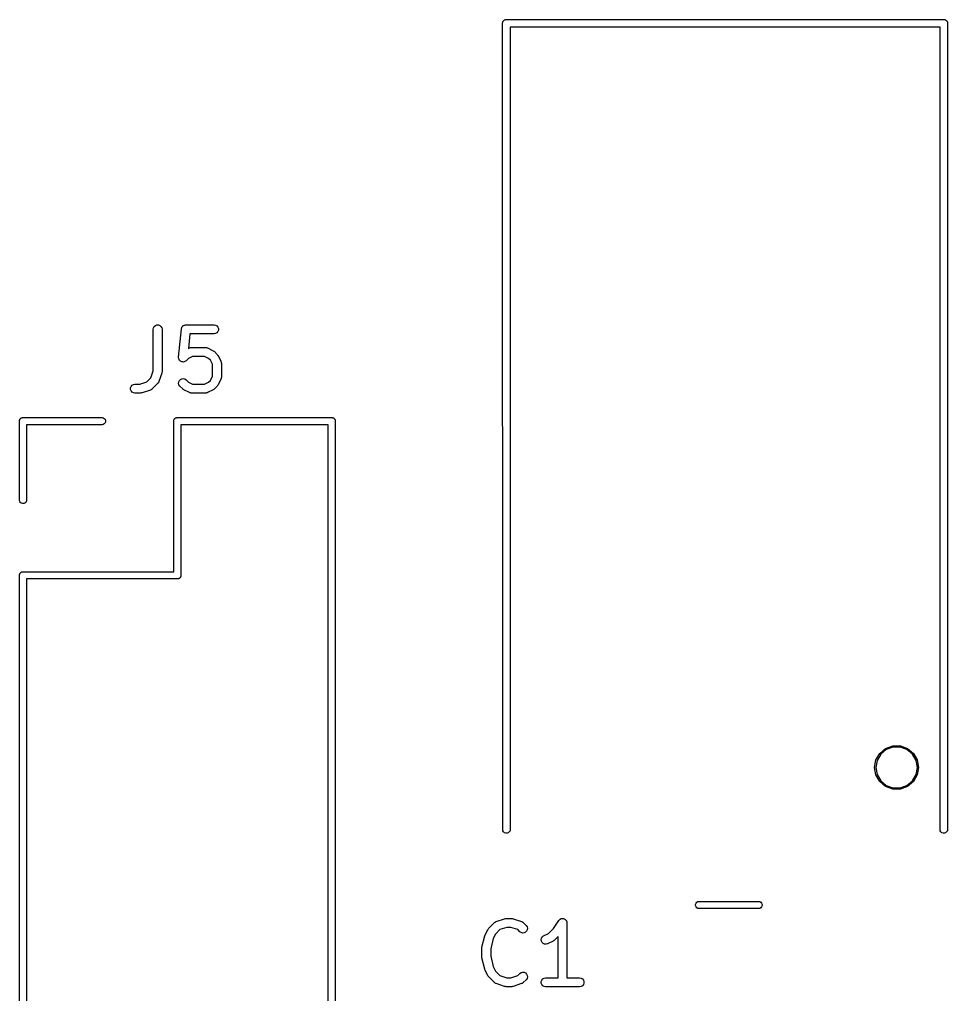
# Model space of a CAD drawing. Extents: x 100.8 to 155, y -100 to -35.3.
# Drawn here: x 100.84 to 116.48, y -51.71 to -35.27 of the extents above; entities that cross this region are included whole.
import ezdxf

# ---------------------------------------------------------------- set-up
doc = ezdxf.new("R2010")
doc.units = 0
doc.header["$MEASUREMENT"] = 0
doc.layers.add('BLACK', color=7, linetype='CONTINUOUS')

msp = doc.modelspace()

# ---------------------------------------------------------------- linework, layer by layer
at = {"layer": 'BLACK', "linetype": 'CONTINUOUS'}
for p, q in [((108.982, -48.9289), (108.981, -35.3278)), ((108.981, -35.3278), (108.982, -35.3278)), ((108.982, -35.3222), (108.983, -35.3169)), ((108.982, -35.3278), (108.982, -35.3222)), ((108.983, -35.3169), (108.984, -35.3113)), ((108.984, -35.3113), (108.987, -35.3064)), ((108.987, -35.3064), (108.989, -35.3011)), ((108.989, -35.3011), (108.993, -35.2968)), ((108.993, -35.2968), (108.996, -35.2919)), ((108.996, -35.2919), (109, -35.2883)), ((109, -35.2883), (109.004, -35.284)), ((109.004, -35.284), (109.008, -35.2812)), ((109.008, -35.2812), (109.013, -35.2775)), ((109.013, -35.2775), (109.018, -35.2756)), ((109.018, -35.2756), (109.023, -35.2728)), ((109.023, -35.2728), (109.029, -35.2718)), ((109.029, -35.2718), (109.034, -35.2699)), ((109.034, -35.2699), (109.039, -35.2699)), ((109.039, -35.2699), (109.039, -35.2699)), ((109.039, -35.2699), (116.421, -35.2699)), ((116.421, -35.2699), (116.426, -35.2699)), ((116.421, -35.2699), (116.421, -35.2699)), ((116.426, -35.2699), (116.431, -35.2718)), ((116.431, -35.2718), (116.437, -35.2728)), ((116.437, -35.2728), (116.442, -35.2756)), ((116.442, -35.2756), (116.447, -35.2775)), ((116.447, -35.2775), (116.452, -35.2812)), ((116.452, -35.2812), (116.456, -35.284)), ((116.456, -35.284), (116.46, -35.2883)), ((116.46, -35.2883), (116.464, -35.2919)), ((116.464, -35.2919), (116.467, -35.2968)), ((116.467, -35.2968), (116.471, -35.3011)), ((116.471, -35.3011), (116.473, -35.3064)), ((116.473, -35.3064), (116.476, -35.3113)), ((116.476, -35.3113), (116.477, -35.3169)), ((116.477, -35.3169), (116.478, -35.3222)), ((116.478, -35.3222), (116.478, -35.3278)), ((116.478, -35.3278), (116.478, -35.3278)), ((116.478, -35.3278), (116.478, -48.9289)), ((116.352, -35.3969), (109.108, -35.3969)), ((109.108, -35.3969), (109.108, -48.9289)), ((116.352, -48.9289), (116.352, -35.3969)), ((103.109, -40.4442), (103.129, -40.4274)), ((103.129, -40.4274), (103.154, -40.4185)), ((103.154, -40.4185), (103.18, -40.4185)), ((103.18, -40.4185), (103.204, -40.4274)), ((103.204, -40.4274), (103.224, -40.4442)), ((103.595, -40.4349), (103.604, -40.4298)), ((103.604, -40.4298), (103.612, -40.424)), ((103.612, -40.424), (103.615, -40.4233)), ((103.615, -40.4233), (103.617, -40.4219)), ((103.617, -40.4219), (103.627, -40.4201)), ((103.627, -40.4201), (103.637, -40.4176)), ((103.637, -40.4176), (103.64, -40.4179)), ((103.64, -40.4179), (103.643, -40.4174)), ((103.643, -40.4174), (104.119, -40.4174)), ((104.119, -40.4174), (104.145, -40.4219)), ((104.145, -40.4219), (104.167, -40.4349)), ((103.092, -40.4924), (103.096, -40.4667)), ((103.092, -41.1945), (103.092, -40.4924)), ((103.096, -40.4667), (103.109, -40.4442)), ((103.224, -40.4442), (103.237, -40.4667)), ((103.237, -40.4667), (103.242, -40.4924)), ((103.242, -40.4924), (103.242, -41.2067)), ((103.521, -40.9611), (103.568, -40.4849)), ((103.568, -40.4849), (103.569, -40.4822)), ((103.569, -40.4794), (103.573, -40.4697)), ((103.569, -40.4822), (103.569, -40.4794)), ((103.573, -40.4697), (103.575, -40.4598)), ((103.575, -40.4598), (103.577, -40.4575)), ((103.577, -40.4575), (103.578, -40.4549)), ((103.578, -40.4549), (103.584, -40.447)), ((103.584, -40.447), (103.59, -40.4387)), ((103.59, -40.4387), (103.593, -40.4371)), ((103.593, -40.4371), (103.595, -40.4349)), ((103.711, -40.5674), (103.686, -40.8156)), ((104.119, -40.5674), (103.711, -40.5674)), ((104.145, -40.5629), (104.119, -40.5674)), ((104.167, -40.5498), (104.145, -40.5629)), ((104.167, -40.4349), (104.184, -40.4549)), ((104.184, -40.5299), (104.167, -40.5498)), ((104.184, -40.4549), (104.193, -40.4794)), ((104.193, -40.5054), (104.184, -40.5299)), ((104.193, -40.4794), (104.193, -40.5054)), ((103.686, -40.8156), (103.705, -40.8063)), ((103.705, -40.8063), (103.709, -40.805)), ((103.709, -40.805), (103.712, -40.8029)), ((103.712, -40.8029), (103.721, -40.8013)), ((103.721, -40.8013), (103.73, -40.7988)), ((103.73, -40.7988), (103.734, -40.7991)), ((103.734, -40.7991), (103.738, -40.7983)), ((103.738, -40.7983), (103.976, -40.7983)), ((103.976, -40.7983), (103.98, -40.7991)), ((103.98, -40.7991), (103.985, -40.7988)), ((103.985, -40.7988), (103.993, -40.8013)), ((103.993, -40.8013), (104.002, -40.8029)), ((104.002, -40.8029), (104.006, -40.805)), ((104.006, -40.805), (104.01, -40.8063)), ((104.01, -40.8063), (104.105, -40.8539)), ((104.105, -40.8539), (104.115, -40.861)), ((104.115, -40.861), (104.124, -40.8679)), ((104.124, -40.8679), (104.172, -40.9155)), ((104.172, -40.9155), (104.179, -40.9254)), ((103.521, -40.9616), (103.521, -40.9611)), ((103.521, -40.962), (103.521, -40.9616)), ((103.522, -40.9745), (103.521, -40.962)), ((103.523, -40.9871), (103.522, -40.9745)), ((103.523, -40.9875), (103.523, -40.9871)), ((103.523, -40.988), (103.523, -40.9875)), ((103.528, -40.9994), (103.523, -40.988)), ((103.533, -41.0108), (103.528, -40.9994)), ((103.534, -41.0112), (103.533, -41.0108)), ((103.534, -41.0116), (103.534, -41.0112)), ((103.543, -41.0205), (103.534, -41.0116)), ((103.551, -41.0295), (103.543, -41.0205)), ((103.552, -41.0297), (103.551, -41.0295)), ((103.552, -41.03), (103.552, -41.0297)), ((103.564, -41.0353), (103.552, -41.03)), ((103.575, -41.0408), (103.564, -41.0353)), ((103.576, -41.041), (103.575, -41.0408)), ((103.575, -41.0408), (103.575, -41.0408)), ((103.588, -41.0421), (103.576, -41.041)), ((103.601, -41.0434), (103.588, -41.0421)), ((103.602, -41.0433), (103.601, -41.0432)), ((103.601, -41.0432), (103.601, -41.0434)), ((103.614, -41.04), (103.602, -41.0433)), ((103.626, -41.0369), (103.614, -41.04)), ((103.627, -41.0365), (103.626, -41.0367)), ((103.626, -41.0367), (103.626, -41.0369)), ((103.637, -41.0293), (103.627, -41.0365)), ((103.648, -41.0223), (103.637, -41.0293)), ((103.687, -40.9826), (103.648, -41.0216)), ((103.648, -41.0216), (103.648, -41.0219)), ((103.648, -41.0219), (103.648, -41.0223)), ((103.756, -40.9483), (103.687, -40.9826)), ((103.958, -40.9483), (103.756, -40.9483)), ((104.027, -40.9826), (103.958, -40.9483)), ((104.057, -41.013), (104.027, -40.9826)), ((104.092, -41.0815), (104.057, -41.013)), ((104.092, -41.2842), (104.092, -41.0815)), ((104.179, -40.9254), (104.186, -40.935)), ((104.186, -40.935), (104.234, -41.0303)), ((104.234, -41.0303), (104.235, -41.0344)), ((104.235, -41.0344), (104.237, -41.0382)), ((104.237, -41.0382), (104.239, -41.0468)), ((104.239, -41.0468), (104.241, -41.0552)), ((104.241, -41.0552), (104.241, -41.0595)), ((104.241, -41.0595), (104.242, -41.0638)), ((104.242, -41.0638), (104.242, -41.3019)), ((103.053, -41.309), (103.092, -41.1945)), ((103.238, -41.2304), (103.19, -41.3732)), ((103.24, -41.2185), (103.238, -41.2304)), ((103.242, -41.2067), (103.24, -41.2185)), ((102.869, -41.4174), (102.983, -41.3792)), ((102.983, -41.3792), (103.053, -41.309)), ((103.172, -41.4026), (103.077, -41.4978)), ((103.175, -41.399), (103.172, -41.4026)), ((103.178, -41.3961), (103.175, -41.399)), ((103.182, -41.3884), (103.178, -41.3961)), ((103.187, -41.3812), (103.182, -41.3884)), ((103.188, -41.377), (103.187, -41.3812)), ((103.19, -41.3732), (103.188, -41.377)), ((103.521, -41.4037), (103.523, -41.3777)), ((103.527, -41.4288), (103.521, -41.4037)), ((103.523, -41.3777), (103.534, -41.3541)), ((103.534, -41.3541), (103.552, -41.3357)), ((103.552, -41.3357), (103.576, -41.3247)), ((103.576, -41.3247), (103.602, -41.3224)), ((103.602, -41.3224), (103.627, -41.3292)), ((103.627, -41.3292), (103.648, -41.3441)), ((103.648, -41.3441), (103.687, -41.3831)), ((103.687, -41.3831), (103.756, -41.4174)), ((103.958, -41.4174), (104.027, -41.3831)), ((104.027, -41.3831), (104.057, -41.3527)), ((104.057, -41.3527), (104.092, -41.2842)), ((104.234, -41.3354), (104.186, -41.4307)), ((104.235, -41.3313), (104.234, -41.3354)), ((104.237, -41.3276), (104.235, -41.3313)), ((104.239, -41.3189), (104.237, -41.3276)), ((104.241, -41.3105), (104.239, -41.3189)), ((104.242, -41.3019), (104.241, -41.3062)), ((104.241, -41.3062), (104.241, -41.3105)), ((102.712, -41.4794), (102.721, -41.4549)), ((102.712, -41.5054), (102.712, -41.4794)), ((102.721, -41.5299), (102.712, -41.5054)), ((102.721, -41.4549), (102.738, -41.4349)), ((102.738, -41.5498), (102.721, -41.5299)), ((102.738, -41.4349), (102.76, -41.4219)), ((102.76, -41.5629), (102.738, -41.5498)), ((102.76, -41.4219), (102.786, -41.4174)), ((102.786, -41.5674), (102.76, -41.5629)), ((102.786, -41.4174), (102.869, -41.4174)), ((102.881, -41.5674), (102.786, -41.5674)), ((102.893, -41.5653), (102.881, -41.5674)), ((102.905, -41.5635), (102.893, -41.5653)), ((103.048, -41.5159), (102.905, -41.5635)), ((103.051, -41.5139), (103.048, -41.5159)), ((103.056, -41.5127), (103.051, -41.5139)), ((103.063, -41.5077), (103.056, -41.5127)), ((103.07, -41.5035), (103.063, -41.5077)), ((103.073, -41.5003), (103.07, -41.5035)), ((103.077, -41.4978), (103.073, -41.5003)), ((103.542, -41.4502), (103.527, -41.4288)), ((103.59, -41.4978), (103.542, -41.4502)), ((103.6, -41.5047), (103.59, -41.4978)), ((103.609, -41.5118), (103.6, -41.5047)), ((103.705, -41.5595), (103.609, -41.5118)), ((103.709, -41.5607), (103.705, -41.5595)), ((103.712, -41.5629), (103.709, -41.5607)), ((103.721, -41.5644), (103.712, -41.5629)), ((103.73, -41.5669), (103.721, -41.5644)), ((103.734, -41.5666), (103.73, -41.5669)), ((103.738, -41.5674), (103.734, -41.5666)), ((103.976, -41.5674), (103.738, -41.5674)), ((103.756, -41.4174), (103.958, -41.4174)), ((103.98, -41.5666), (103.976, -41.5674)), ((103.985, -41.5669), (103.98, -41.5666)), ((103.993, -41.5644), (103.985, -41.5669)), ((104.002, -41.5629), (103.993, -41.5644)), ((104.006, -41.5607), (104.002, -41.5629)), ((104.01, -41.5595), (104.006, -41.5607)), ((104.105, -41.5118), (104.01, -41.5595)), ((104.115, -41.5047), (104.105, -41.5118)), ((104.124, -41.4978), (104.115, -41.5047)), ((104.172, -41.4502), (104.124, -41.4978)), ((104.179, -41.4403), (104.172, -41.4502)), ((104.186, -41.4307), (104.179, -41.4403)), ((100.84, -42.0294), (100.842, -42.0244)), ((100.84, -42.0348), (100.84, -42.0294)), ((100.84, -43.3752), (100.84, -42.0348)), ((100.842, -42.0244), (100.843, -42.0192)), ((100.843, -42.0192), (100.845, -42.0146)), ((100.845, -42.0146), (100.847, -42.0095)), ((100.847, -42.0095), (100.851, -42.0054)), ((100.851, -42.0054), (100.853, -42.0008)), ((100.853, -42.0008), (100.857, -41.9974)), ((100.857, -41.9974), (100.861, -41.9933)), ((100.861, -41.9933), (100.865, -41.9907)), ((100.865, -41.9907), (100.87, -41.9872)), ((100.87, -41.9872), (100.875, -41.9854)), ((100.875, -41.9854), (100.879, -41.9827)), ((100.879, -41.9827), (100.884, -41.9818)), ((100.884, -41.9818), (100.889, -41.98)), ((100.889, -41.98), (100.895, -41.98)), ((100.895, -41.98), (100.895, -41.98)), ((100.895, -41.98), (102.235, -41.98)), ((102.235, -41.98), (102.251, -41.9827)), ((102.251, -41.9827), (102.269, -41.9933)), ((102.269, -41.9933), (102.283, -42.0095)), ((102.283, -42.0705), (102.269, -42.0867)), ((102.283, -42.0095), (102.29, -42.0294)), ((102.29, -42.0506), (102.283, -42.0705)), ((102.29, -42.0294), (102.29, -42.0506)), ((103.44, -42.0294), (103.442, -42.0244)), ((103.44, -42.0348), (103.44, -42.0294)), ((103.44, -44.58), (103.44, -42.0348)), ((103.442, -42.0244), (103.443, -42.0192)), ((103.443, -42.0192), (103.445, -42.0146)), ((103.445, -42.0146), (103.447, -42.0095)), ((103.447, -42.0095), (103.451, -42.0054)), ((103.451, -42.0054), (103.453, -42.0008)), ((103.453, -42.0008), (103.457, -41.9974)), ((103.457, -41.9974), (103.461, -41.9933)), ((103.461, -41.9933), (103.465, -41.9907)), ((103.465, -41.9907), (103.47, -41.9872)), ((103.47, -41.9872), (103.475, -41.9854)), ((103.475, -41.9854), (103.479, -41.9827)), ((103.479, -41.9827), (103.484, -41.9818)), ((103.484, -41.9818), (103.489, -41.98)), ((103.489, -41.98), (103.495, -41.98)), ((103.495, -41.98), (103.495, -41.98)), ((103.495, -41.98), (106.105, -41.98)), ((106.105, -41.98), (106.111, -41.98)), ((106.105, -41.98), (106.105, -41.98)), ((106.111, -41.98), (106.116, -41.9818)), ((106.116, -41.9818), (106.121, -41.9827)), ((106.121, -41.9827), (106.125, -41.9854)), ((106.125, -41.9854), (106.13, -41.9872)), ((106.13, -41.9872), (106.135, -41.9907)), ((106.135, -41.9907), (106.139, -41.9933)), ((106.139, -41.9933), (106.143, -41.9974)), ((106.143, -41.9974), (106.147, -42.0008)), ((106.147, -42.0008), (106.149, -42.0055)), ((106.149, -42.0055), (106.153, -42.0095)), ((106.153, -42.0095), (106.155, -42.0145)), ((106.155, -42.0145), (106.157, -42.0192)), ((106.157, -42.0192), (106.158, -42.0244)), ((106.158, -42.0244), (106.16, -42.0294)), ((106.16, -42.0294), (106.16, -42.0347)), ((106.16, -42.0347), (106.16, -42.0348)), ((106.16, -42.0348), (106.16, -92.9652)), ((102.235, -42.1), (100.96, -42.1)), ((100.96, -42.1), (100.96, -43.3752)), ((102.251, -42.0973), (102.235, -42.1)), ((102.269, -42.0867), (102.251, -42.0973)), ((103.56, -42.1), (103.56, -44.6452)), ((106.04, -42.1), (103.56, -42.1)), ((106.04, -92.9), (106.04, -42.1)), ((100.843, -43.3908), (100.84, -43.3752)), ((100.96, -43.3752), (100.957, -43.3908)), ((100.853, -43.4092), (100.843, -43.3908)), ((100.87, -43.4228), (100.853, -43.4092)), ((100.889, -43.43), (100.87, -43.4228)), ((100.911, -43.43), (100.889, -43.43)), ((100.93, -43.4228), (100.911, -43.43)), ((100.947, -43.4092), (100.93, -43.4228)), ((100.957, -43.3908), (100.947, -43.4092)), ((100.84, -44.6294), (100.842, -44.6244)), ((100.84, -44.6347), (100.84, -44.6294)), ((100.84, -44.6348), (100.84, -44.6347)), ((100.84, -92.9494), (100.84, -44.6348)), ((100.842, -44.6244), (100.843, -44.6192)), ((100.843, -44.6192), (100.845, -44.6145)), ((100.845, -44.6145), (100.847, -44.6095)), ((100.847, -44.6095), (100.851, -44.6055)), ((100.851, -44.6055), (100.853, -44.6008)), ((100.853, -44.6008), (100.857, -44.5974)), ((100.857, -44.5974), (100.861, -44.5933)), ((100.861, -44.5933), (100.865, -44.5907)), ((100.865, -44.5907), (100.87, -44.5872)), ((100.87, -44.5872), (100.875, -44.5854)), ((100.875, -44.5854), (100.879, -44.5827)), ((100.879, -44.5827), (100.884, -44.5818)), ((100.884, -44.5818), (100.889, -44.58)), ((100.889, -44.58), (100.895, -44.58)), ((100.895, -44.58), (100.895, -44.58)), ((100.895, -44.58), (103.44, -44.58)), ((103.505, -44.7), (100.96, -44.7)), ((100.96, -44.7), (100.96, -92.9)), ((103.511, -44.7), (103.505, -44.7)), ((103.505, -44.7), (103.505, -44.7)), ((103.516, -44.6982), (103.511, -44.7)), ((103.521, -44.6973), (103.516, -44.6982)), ((103.525, -44.6946), (103.521, -44.6973)), ((103.53, -44.6928), (103.525, -44.6946)), ((103.535, -44.6893), (103.53, -44.6928)), ((103.539, -44.6867), (103.535, -44.6893)), ((103.543, -44.6826), (103.539, -44.6867)), ((103.547, -44.6792), (103.543, -44.6826)), ((103.549, -44.6745), (103.547, -44.6792)), ((103.553, -44.6705), (103.549, -44.6745)), ((103.555, -44.6655), (103.553, -44.6705)), ((103.557, -44.6608), (103.555, -44.6655)), ((103.558, -44.6556), (103.557, -44.6608)), ((103.56, -44.6506), (103.558, -44.6556)), ((103.56, -44.6452), (103.56, -44.6453)), ((103.56, -44.6453), (103.56, -44.6506)), ((115.272, -47.7518), (115.337, -47.6405)), ((115.352, -47.6534), (115.291, -47.7587)), ((115.337, -47.6405), (115.435, -47.558)), ((115.445, -47.5753), (115.352, -47.6534)), ((115.435, -47.558), (115.556, -47.514)), ((115.559, -47.5337), (115.445, -47.5753)), ((115.556, -47.514), (115.684, -47.514)), ((115.681, -47.5337), (115.559, -47.5337)), ((115.795, -47.5753), (115.681, -47.5337)), ((115.684, -47.514), (115.805, -47.558)), ((115.888, -47.6534), (115.795, -47.5753)), ((115.805, -47.558), (115.903, -47.6405)), ((115.949, -47.7587), (115.888, -47.6534)), ((115.903, -47.6405), (115.968, -47.7518)), ((115.25, -47.8784), (115.272, -47.7518)), ((115.291, -47.7587), (115.27, -47.8784)), ((115.97, -47.8784), (115.949, -47.7587)), ((115.968, -47.7518), (115.99, -47.8784)), ((115.272, -48.0049), (115.25, -47.8784)), ((115.27, -47.8784), (115.291, -47.9981)), ((115.949, -47.9981), (115.97, -47.8784)), ((115.99, -47.8784), (115.968, -48.0049)), ((115.337, -48.1162), (115.272, -48.0049)), ((115.291, -47.9981), (115.352, -48.1034)), ((115.435, -48.1988), (115.337, -48.1162)), ((115.352, -48.1034), (115.445, -48.1815)), ((115.795, -48.1815), (115.888, -48.1034)), ((115.903, -48.1162), (115.805, -48.1988)), ((115.888, -48.1034), (115.949, -47.9981)), ((115.968, -48.0049), (115.903, -48.1162)), ((115.556, -48.2428), (115.435, -48.1988)), ((115.445, -48.1815), (115.559, -48.2231)), ((115.684, -48.2428), (115.556, -48.2428)), ((115.559, -48.2231), (115.681, -48.2231)), ((115.681, -48.2231), (115.795, -48.1815)), ((115.805, -48.1988), (115.684, -48.2428)), ((108.984, -48.9454), (108.982, -48.9289)), ((108.996, -48.9648), (108.984, -48.9454)), ((109.013, -48.9792), (108.996, -48.9648)), ((109.094, -48.9648), (109.077, -48.9792)), ((109.106, -48.9454), (109.094, -48.9648)), ((109.108, -48.9289), (109.106, -48.9454)), ((116.354, -48.9454), (116.352, -48.9289)), ((116.366, -48.9648), (116.354, -48.9454)), ((116.383, -48.9792), (116.366, -48.9648)), ((116.464, -48.9648), (116.447, -48.9792)), ((116.476, -48.9454), (116.464, -48.9648)), ((116.478, -48.9289), (116.476, -48.9454)), ((109.034, -48.9869), (109.013, -48.9792)), ((109.056, -48.9869), (109.034, -48.9869)), ((109.077, -48.9792), (109.056, -48.9869)), ((116.404, -48.9869), (116.383, -48.9792)), ((116.426, -48.9869), (116.404, -48.9869)), ((116.447, -48.9792), (116.426, -48.9869)), ((112.233, -50.1858), (112.241, -50.1659)), ((112.233, -50.207), (112.233, -50.1858)), ((112.241, -50.2268), (112.233, -50.207)), ((112.241, -50.1659), (112.254, -50.1497)), ((112.254, -50.2431), (112.241, -50.2268)), ((112.254, -50.1497), (112.273, -50.1391)), ((112.273, -50.2536), (112.254, -50.2431)), ((112.273, -50.1391), (112.288, -50.1364)), ((112.288, -50.2564), (112.273, -50.2536)), ((112.288, -50.1364), (113.299, -50.1364)), ((113.299, -50.2564), (112.288, -50.2564)), ((113.299, -50.1364), (113.314, -50.1391)), ((113.314, -50.2536), (113.299, -50.2564)), ((113.314, -50.1391), (113.333, -50.1497)), ((113.333, -50.2431), (113.314, -50.2536)), ((113.333, -50.1497), (113.346, -50.1659)), ((113.346, -50.2268), (113.333, -50.2431)), ((113.346, -50.1659), (113.353, -50.1858)), ((113.353, -50.207), (113.346, -50.2268)), ((113.353, -50.1858), (113.353, -50.207)), ((108.873, -50.4752), (109.015, -50.4276)), ((109.015, -50.4276), (109.027, -50.4258)), ((109.027, -50.4258), (109.039, -50.4238)), ((109.039, -50.4238), (109.134, -50.4238)), ((109.134, -50.4238), (109.146, -50.4258)), ((109.146, -50.4258), (109.158, -50.4276)), ((109.158, -50.4276), (109.301, -50.4752)), ((109.929, -50.4572), (109.932, -50.4541)), ((109.932, -50.4541), (109.934, -50.4506)), ((109.934, -50.4506), (109.941, -50.4448)), ((109.941, -50.4448), (109.947, -50.4383)), ((109.947, -50.4383), (109.951, -50.4365)), ((109.951, -50.4365), (109.954, -50.4338)), ((109.954, -50.4338), (109.962, -50.4307)), ((109.962, -50.4307), (109.97, -50.4268)), ((109.97, -50.4268), (109.975, -50.4263)), ((109.975, -50.4263), (109.978, -50.4249)), ((109.978, -50.4249), (109.987, -50.4249)), ((109.987, -50.4249), (109.996, -50.4239)), ((109.996, -50.4239), (110, -50.4249)), ((110, -50.4249), (110.004, -50.4249)), ((110.004, -50.4249), (110.013, -50.428)), ((110.013, -50.428), (110.022, -50.4301)), ((110.022, -50.4301), (110.025, -50.4324)), ((110.025, -50.4324), (110.029, -50.4338)), ((110.029, -50.4338), (110.036, -50.4396)), ((110.036, -50.4396), (110.043, -50.4445)), ((110.043, -50.4445), (110.046, -50.4479)), ((110.046, -50.4479), (110.049, -50.4506)), ((110.049, -50.4506), (110.053, -50.4583)), ((108.686, -50.7033), (108.734, -50.6081)), ((108.734, -50.6081), (108.741, -50.5984)), ((108.741, -50.5984), (108.748, -50.5886)), ((108.748, -50.5886), (108.843, -50.4933)), ((108.843, -50.4933), (108.847, -50.4909)), ((108.847, -50.4909), (108.85, -50.4876)), ((108.85, -50.4876), (108.857, -50.4834)), ((108.857, -50.4834), (108.865, -50.4784)), ((108.937, -50.6119), (108.863, -50.686)), ((108.865, -50.4784), (108.869, -50.4773)), ((108.869, -50.4773), (108.873, -50.4752)), ((109.051, -50.5738), (108.937, -50.6119)), ((109.122, -50.5738), (109.051, -50.5738)), ((109.237, -50.6119), (109.122, -50.5738)), ((109.272, -50.647), (109.237, -50.6119)), ((109.301, -50.4752), (109.305, -50.4773)), ((109.305, -50.4773), (109.309, -50.4784)), ((109.309, -50.4784), (109.316, -50.4834)), ((109.316, -50.4834), (109.324, -50.4876)), ((109.324, -50.4876), (109.327, -50.4909)), ((109.327, -50.4909), (109.33, -50.4933)), ((109.33, -50.4933), (109.378, -50.541)), ((109.378, -50.541), (109.393, -50.5623)), ((109.397, -50.6134), (109.386, -50.637)), ((109.393, -50.5623), (109.4, -50.5875)), ((109.4, -50.5875), (109.397, -50.6134)), ((109.757, -50.6752), (109.838, -50.5938)), ((109.838, -50.5938), (109.929, -50.4572)), ((110.053, -50.4583), (110.059, -50.4655)), ((110.059, -50.4655), (110.06, -50.4695)), ((110.06, -50.4695), (110.062, -50.4731)), ((110.062, -50.4731), (110.063, -50.4819)), ((110.063, -50.4819), (110.066, -50.4905)), ((110.066, -50.4905), (110.066, -50.4947)), ((110.066, -50.4947), (110.066, -50.4988)), ((110.066, -50.4988), (110.066, -51.4238)), ((108.633, -50.9091), (108.681, -50.7187)), ((108.681, -50.7187), (108.684, -50.7112)), ((108.684, -50.7112), (108.686, -50.7033)), ((108.824, -50.763), (108.781, -50.9366)), ((108.863, -50.686), (108.824, -50.763)), ((109.293, -50.662), (109.272, -50.647)), ((109.318, -50.6687), (109.293, -50.662)), ((109.344, -50.6664), (109.318, -50.6687)), ((109.368, -50.6554), (109.344, -50.6664)), ((109.386, -50.637), (109.368, -50.6554)), ((109.631, -50.78), (109.637, -50.7546)), ((109.634, -50.8059), (109.631, -50.78)), ((109.637, -50.7546), (109.651, -50.7329)), ((109.651, -50.7329), (109.672, -50.7174)), ((109.672, -50.7174), (109.757, -50.6752)), ((109.916, -50.7274), (109.854, -50.7899)), ((109.916, -51.4238), (109.916, -50.7274)), ((108.631, -50.9273), (108.632, -50.9183)), ((108.631, -51.0702), (108.631, -50.9273)), ((108.632, -50.9183), (108.633, -50.9091)), ((108.781, -50.9366), (108.781, -51.061)), ((109.646, -50.8292), (109.634, -50.8059)), ((109.664, -50.8471), (109.646, -50.8292)), ((109.688, -50.8574), (109.664, -50.8471)), ((109.714, -50.859), (109.688, -50.8574)), ((109.739, -50.8516), (109.714, -50.859)), ((109.835, -50.8039), (109.739, -50.8516)), ((109.844, -50.7968), (109.835, -50.8039)), ((109.854, -50.7899), (109.844, -50.7968)), ((108.632, -51.0792), (108.631, -51.0702)), ((108.633, -51.0884), (108.632, -51.0792)), ((108.681, -51.2789), (108.633, -51.0884)), ((108.781, -51.061), (108.824, -51.2345)), ((108.824, -51.2345), (108.863, -51.3115)), ((108.684, -51.2863), (108.681, -51.2789)), ((108.686, -51.2942), (108.684, -51.2863)), ((108.734, -51.3894), (108.686, -51.2942)), ((108.741, -51.3991), (108.734, -51.3894)), ((108.748, -51.4089), (108.741, -51.3991)), ((108.843, -51.5042), (108.748, -51.4089)), ((108.863, -51.3115), (108.937, -51.3856)), ((108.937, -51.3856), (109.051, -51.4238)), ((109.051, -51.4238), (109.122, -51.4238)), ((109.122, -51.4238), (109.237, -51.3856)), ((109.237, -51.3856), (109.272, -51.3505)), ((109.272, -51.3505), (109.293, -51.3355)), ((109.293, -51.3355), (109.318, -51.3288)), ((109.318, -51.3288), (109.344, -51.3311)), ((109.344, -51.3311), (109.368, -51.3421)), ((109.368, -51.3421), (109.386, -51.3605)), ((109.393, -51.4352), (109.378, -51.4566)), ((109.386, -51.3605), (109.397, -51.3841)), ((109.4, -51.4101), (109.393, -51.4352)), ((109.397, -51.3841), (109.4, -51.4101)), ((109.641, -51.4613), (109.658, -51.4413)), ((109.658, -51.4413), (109.68, -51.4283)), ((109.68, -51.4283), (109.706, -51.4238)), ((109.706, -51.4238), (109.916, -51.4238)), ((110.066, -51.4238), (110.277, -51.4238)), ((110.277, -51.4238), (110.303, -51.4283)), ((110.303, -51.4283), (110.325, -51.4413)), ((110.325, -51.4413), (110.342, -51.4613)), ((108.847, -51.5067), (108.843, -51.5042)), ((108.85, -51.5099), (108.847, -51.5067)), ((108.857, -51.5141), (108.85, -51.5099)), ((108.865, -51.5191), (108.857, -51.5141)), ((108.869, -51.5202), (108.865, -51.5191)), ((108.873, -51.5223), (108.869, -51.5202)), ((109.015, -51.5699), (108.873, -51.5223)), ((109.027, -51.5717), (109.015, -51.5699)), ((109.039, -51.5738), (109.027, -51.5717)), ((109.134, -51.5738), (109.039, -51.5738)), ((109.146, -51.5717), (109.134, -51.5738)), ((109.158, -51.5699), (109.146, -51.5717)), ((109.301, -51.5223), (109.158, -51.5699)), ((109.305, -51.5202), (109.301, -51.5223)), ((109.309, -51.5191), (109.305, -51.5202)), ((109.316, -51.5141), (109.309, -51.5191)), ((109.324, -51.5099), (109.316, -51.5141)), ((109.327, -51.5067), (109.324, -51.5099)), ((109.33, -51.5042), (109.327, -51.5067)), ((109.378, -51.4566), (109.33, -51.5042)), ((109.632, -51.4857), (109.641, -51.4613)), ((109.632, -51.5118), (109.632, -51.4857)), ((109.641, -51.5363), (109.632, -51.5118)), ((109.658, -51.5562), (109.641, -51.5363)), ((109.68, -51.5692), (109.658, -51.5562)), ((109.706, -51.5738), (109.68, -51.5692)), ((110.277, -51.5738), (109.706, -51.5738)), ((110.303, -51.5692), (110.277, -51.5738)), ((110.325, -51.5562), (110.303, -51.5692)), ((110.342, -51.5363), (110.325, -51.5562)), ((110.342, -51.4613), (110.351, -51.4857)), ((110.351, -51.5118), (110.342, -51.5363)), ((110.351, -51.4857), (110.351, -51.5118))]:
    msp.add_line(p, q, dxfattribs=at)

doc.saveas('drawing.dxf')
